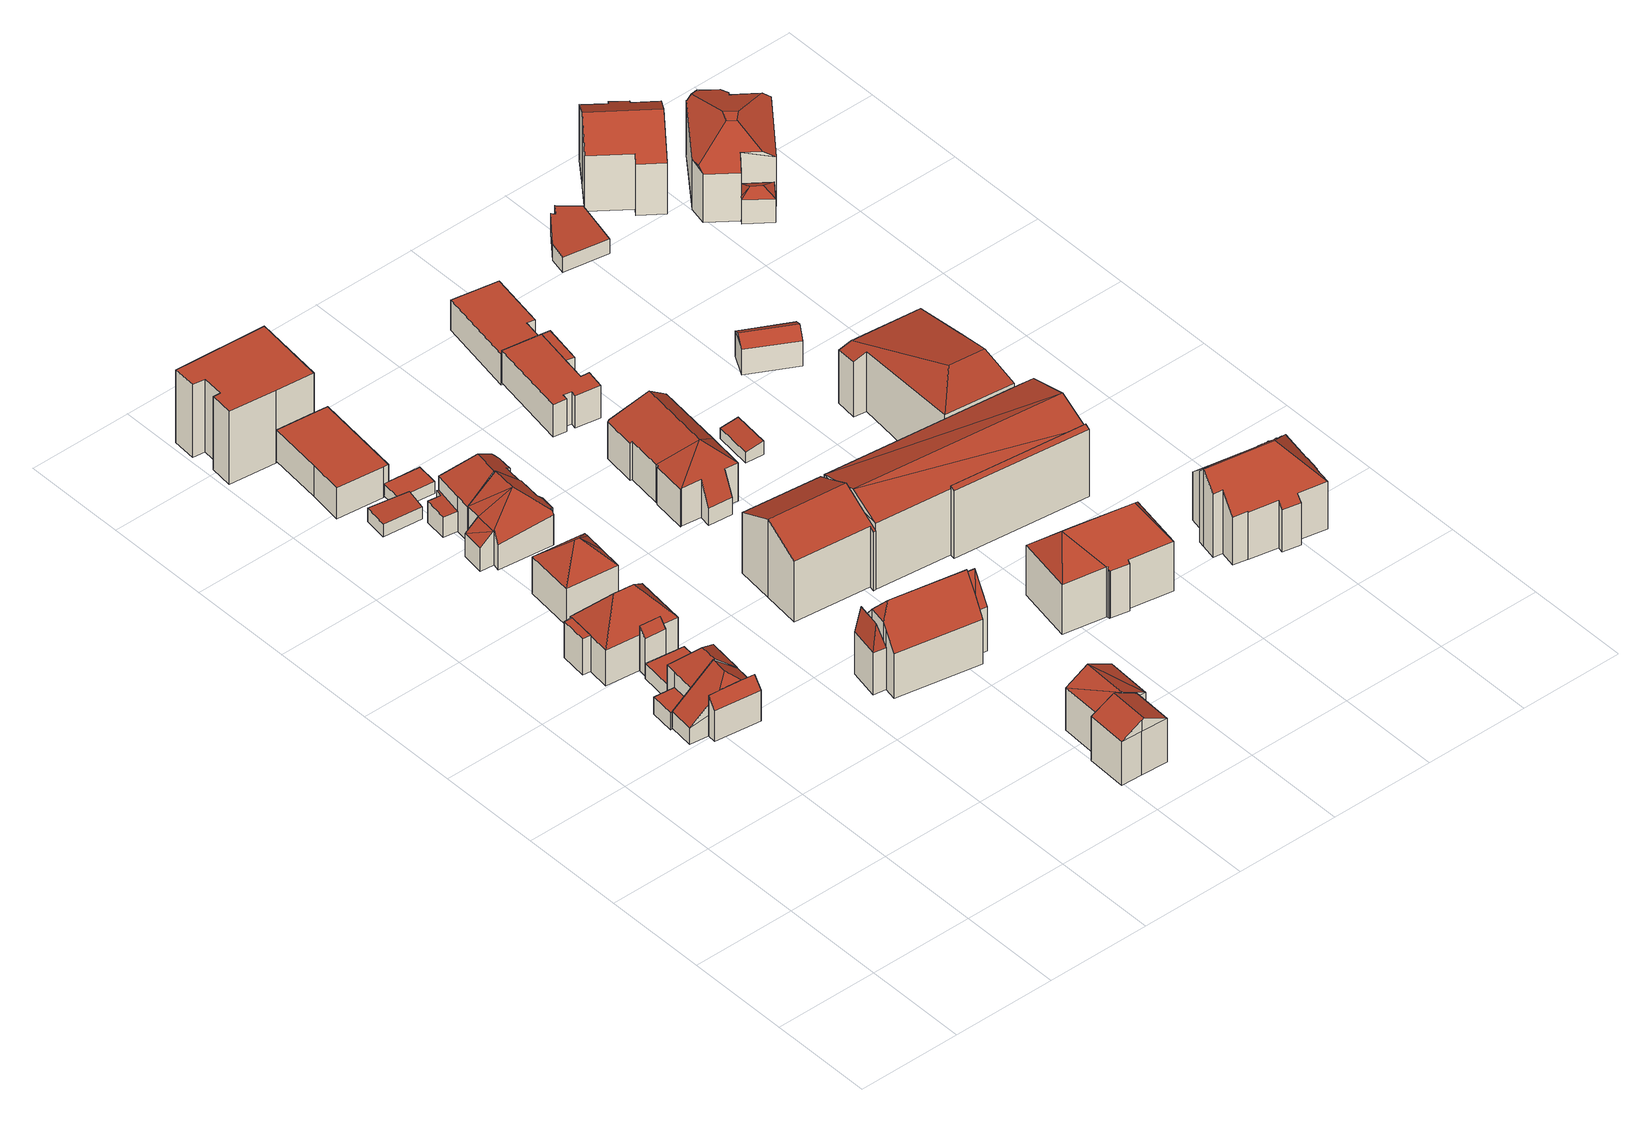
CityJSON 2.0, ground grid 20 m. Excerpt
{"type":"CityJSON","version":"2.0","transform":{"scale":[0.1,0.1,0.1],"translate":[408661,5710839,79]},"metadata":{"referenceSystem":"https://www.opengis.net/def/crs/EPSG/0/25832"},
"CityObjects":{
"building1":{"type":"Building","attributes":{"Gemeindeschluessel":"05978036","Geometrietyp2DReferenz":"3000","function":"31001_1000"},"children":["building1-1","building1-2"]},
"building1-1":{"type":"BuildingPart","attributes":{"roofType":"2100","measuredHeight":8.5},"parents":["building1"],"geometry":[{"type":"MultiSurface","lod":"2","boundaries":[[[0,1,2,3,4,5]],[[6,7,8,9,10]],[[7,0,5,8]],[[7,6,11,12,1,0]],[[5,4,9,8]],[[6,10,11]],[[12,2,1]],[[10,9,4,3]],[[10,3,2,12,11]]],"semantics":{"surfaces":[{"type":"WallSurface"},{"type":"RoofSurface"},{"type":"GroundSurface"},{"type":"ClosureSurface"}],"values":[0,0,0,1,2,0,0,3,3]}}]},
"building1-2":{"type":"BuildingPart","attributes":{"roofType":"9999","measuredHeight":10.38},"parents":["building1"],"geometry":[{"type":"MultiSurface","lod":"2","boundaries":[[[13,10,9,14]],[[15,16,17,18]],[[16,13,14,17]],[[13,16,19]],[[20,21,22]],[[10,13,19,22,21,11]],[[16,15,2,12,20,22,19]],[[14,9,4,18,17]],[[15,18,4,3]],[[3,4,9,10]],[[3,2,15]],[[11,21,20,12]],[[10,11,12,2,3]]],"semantics":{"surfaces":[{"type":"WallSurface"},{"type":"RoofSurface"},{"type":"GroundSurface"},{"type":"ClosureSurface"}],"values":[0,0,0,0,1,1,1,2,0,3,0,0,3]}}]},
"building2":{"type":"Building","attributes":{"Gemeindeschluessel":"05978036","Geometrietyp2DReferenz":"3000","function":"31001_1000"},"children":["building2-1","building2-2"]},
"building2-1":{"type":"BuildingPart","attributes":{"roofType":"1000","measuredHeight":3.6},"parents":["building2"],"geometry":[{"type":"MultiSurface","lod":"2","boundaries":[[[23,24,25,26]],[[24,27,28,25]],[[29,30,31,32]],[[30,33,34,31]],[[33,23,26,34]],[[33,30,29,27,24,23]],[[26,25,28,32,31,34]],[[32,28,27,29]]],"semantics":{"surfaces":[{"type":"WallSurface"},{"type":"RoofSurface"},{"type":"GroundSurface"},{"type":"ClosureSurface"}],"values":[0,0,0,0,0,1,2,3]}}]},
"building2-2":{"type":"BuildingPart","attributes":{"roofType":"5000","measuredHeight":10.78},"parents":["building2"],"geometry":[{"type":"MultiSurface","lod":"2","boundaries":[[[35,36,37,28,27]],[[36,38,39,37]],[[38,40,41,39]],[[40,42,43,41]],[[42,44,45,43]],[[44,46,47,45]],[[46,48,49,47]],[[48,50,51,49]],[[50,52,29,32,51]],[[46,44,42,40,38,36,53]],[[36,35,52,50,53]],[[50,48,46,53]],[[32,28,37,39,41,43,45,47,49,51]],[[35,27,29,52]],[[27,28,32,29]]],"semantics":{"surfaces":[{"type":"WallSurface"},{"type":"RoofSurface"},{"type":"GroundSurface"},{"type":"ClosureSurface"}],"values":[0,0,0,0,0,0,0,0,0,1,1,1,2,0,3]}}]},
"building3":{"type":"Building","attributes":{"Gemeindeschluessel":"05978036","Geometrietyp2DReferenz":"3000","function":"31001_2460","roofType":"1000","measuredHeight":3.08},"geometry":[{"type":"MultiSurface","lod":"2","boundaries":[[[54,55,56,57]],[[55,58,59,56]],[[58,60,61,59]],[[60,62,63,61]],[[62,64,65,63]],[[64,54,57,65]],[[64,62,60,58,55,54]],[[57,56,59,61,63,65]]],"semantics":{"surfaces":[{"type":"WallSurface"},{"type":"RoofSurface"},{"type":"GroundSurface"}],"values":[0,0,0,0,0,0,1,2]}}]},
"building4":{"type":"Building","attributes":{"Gemeindeschluessel":"05978036","Geometrietyp2DReferenz":"3000","function":"31001_1000"},"children":["building4-1","building4-2","building4-3"]},
"building4-1":{"type":"BuildingPart","attributes":{"roofType":"1000","measuredHeight":7.54},"parents":["building4"],"geometry":[{"type":"MultiSurface","lod":"2","boundaries":[[[66,67,68,69,70]],[[67,71,72,68]],[[71,73,74,75,72]],[[73,71,67,66]],[[69,68,72,75]],[[70,74,73,66]],[[70,69,75,74]]],"semantics":{"surfaces":[{"type":"WallSurface"},{"type":"RoofSurface"},{"type":"GroundSurface"},{"type":"ClosureSurface"}],"values":[0,0,0,1,2,0,3]}}]},
"building4-2":{"type":"BuildingPart","attributes":{"roofType":"2100","measuredHeight":9.36},"parents":["building4"],"geometry":[{"type":"MultiSurface","lod":"2","boundaries":[[[76,77,78,79]],[[77,80,81,82,78]],[[83,76,79,84,85]],[[83,80,77,76]],[[79,78,82,84]],[[85,81,80,83]],[[85,84,82,81]]],"semantics":{"surfaces":[{"type":"WallSurface"},{"type":"RoofSurface"},{"type":"GroundSurface"},{"type":"ClosureSurface"}],"values":[0,0,0,1,2,0,3]}}]},
"building4-3":{"type":"BuildingPart","attributes":{"roofType":"3200","measuredHeight":13.47},"parents":["building4"],"geometry":[{"type":"MultiSurface","lod":"2","boundaries":[[[81,86,87,82]],[[86,70,69,87]],[[74,88,89,75]],[[88,90,91,89]],[[90,92,93,91]],[[92,94,95,93]],[[94,85,84,95]],[[88,74,70,86,96]],[[94,92,97]],[[86,81,85,94,97,96]],[[92,90,88,96,97]],[[84,82,87,69,75,89,91,93,95]],[[82,84,85,81]],[[75,69,70,74]]],"semantics":{"surfaces":[{"type":"WallSurface"},{"type":"RoofSurface"},{"type":"GroundSurface"},{"type":"ClosureSurface"}],"values":[0,0,0,0,0,0,0,1,1,1,1,2,3,3]}}]},
"building5":{"type":"Building","attributes":{"Gemeindeschluessel":"05978036","Geometrietyp2DReferenz":"3000","function":"31001_2460","roofType":"5000","measuredHeight":3.4},"geometry":[{"type":"MultiSurface","lod":"2","boundaries":[[[98,99,100,91]],[[99,101,102,100]],[[101,103,93,102]],[[103,98,91,93]],[[104,103,101]],[[105,104,101,99]],[[105,99,98]],[[104,105,98,103]],[[91,100,102,93]]],"semantics":{"surfaces":[{"type":"WallSurface"},{"type":"RoofSurface"},{"type":"GroundSurface"}],"values":[0,0,0,0,0,1,0,1,2]}}]},
"building6":{"type":"Building","attributes":{"Gemeindeschluessel":"05978036","Geometrietyp2DReferenz":"3000","function":"31001_1000"},"children":["building6-1","building6-2"]},
"building6-1":{"type":"BuildingPart","attributes":{"roofType":"1000","measuredHeight":4.04},"parents":["building6"],"geometry":[{"type":"MultiSurface","lod":"2","boundaries":[[[106,107,108,109]],[[110,111,112,113]],[[111,106,109,112]],[[111,110,107,106]],[[109,108,113,112]],[[113,108,107,110]]],"semantics":{"surfaces":[{"type":"WallSurface"},{"type":"RoofSurface"},{"type":"GroundSurface"},{"type":"ClosureSurface"}],"values":[0,0,0,1,2,3]}}]},
"building6-2":{"type":"BuildingPart","attributes":{"roofType":"5000","measuredHeight":12.16},"parents":["building6"],"geometry":[{"type":"MultiSurface","lod":"2","boundaries":[[[114,115,116,117]],[[115,118,119,116]],[[118,120,110,113,119]],[[121,122,123,108,107]],[[122,114,117,123]],[[124,120,118]],[[124,121,120]],[[121,124,122]],[[125,124,118,115]],[[125,115,114]],[[124,125,114,122]],[[117,116,119,113,108,123]],[[107,110,120,121]],[[107,108,113,110]]],"semantics":{"surfaces":[{"type":"WallSurface"},{"type":"RoofSurface"},{"type":"GroundSurface"},{"type":"ClosureSurface"}],"values":[0,0,0,0,0,1,1,1,1,1,1,2,0,3]}}]},
"building7":{"type":"Building","attributes":{"Gemeindeschluessel":"05978036","Geometrietyp2DReferenz":"3000","function":"31001_2460","roofType":"2100","measuredHeight":2.89},"geometry":[{"type":"MultiSurface","lod":"2","boundaries":[[[126,127,128,129]],[[127,130,131,128]],[[130,132,133,131]],[[132,126,129,133]],[[132,130,127,126]],[[129,128,131,133]]],"semantics":{"surfaces":[{"type":"WallSurface"},{"type":"RoofSurface"},{"type":"GroundSurface"}],"values":[0,0,0,0,1,2]}}]},
"building8":{"type":"Building","attributes":{"Gemeindeschluessel":"05978036","Geometrietyp2DReferenz":"3000","function":"31001_1000","roofType":"5000","measuredHeight":11.99},"geometry":[{"type":"MultiSurface","lod":"2","boundaries":[[[134,135,136,137]],[[135,138,139,136]],[[138,140,141,139]],[[140,142,143,141]],[[142,144,145,143]],[[144,146,147,145]],[[146,148,149,147]],[[148,150,151,149]],[[150,152,153,151]],[[152,154,155,153]],[[154,156,157,155]],[[156,134,137,157]],[[158,159,150,148,146,160]],[[138,135,161,158,160,144,142,140]],[[134,158,161]],[[156,158,134]],[[156,159,158]],[[154,159,156]],[[159,154,152]],[[135,134,161]],[[146,144,160]],[[152,150,159]],[[137,136,139,141,143,145,147,149,151,153,155,157]]],"semantics":{"surfaces":[{"type":"WallSurface"},{"type":"RoofSurface"},{"type":"GroundSurface"}],"values":[0,0,0,0,0,0,0,0,0,0,0,0,1,1,1,1,1,1,1,0,0,0,2]}}]},
"building9":{"type":"Building","attributes":{"Gemeindeschluessel":"05978036","Geometrietyp2DReferenz":"3000","function":"31001_1000","roofType":"1000","measuredHeight":6.45},"geometry":[{"type":"MultiSurface","lod":"2","boundaries":[[[162,163,164,165]],[[163,166,167,164]],[[166,168,169,167]],[[168,170,171,169]],[[170,172,173,171]],[[172,174,175,173]],[[174,162,165,175]],[[174,172,170,168,166,163,162]],[[165,164,167,169,171,173,175]]],"semantics":{"surfaces":[{"type":"WallSurface"},{"type":"RoofSurface"},{"type":"GroundSurface"}],"values":[0,0,0,0,0,0,0,1,2]}}]},
"building10":{"type":"Building","attributes":{"Gemeindeschluessel":"05978036","Geometrietyp2DReferenz":"3000","function":"31001_1000","roofType":"1000","measuredHeight":15.21},"geometry":[{"type":"MultiSurface","lod":"2","boundaries":[[[176,177,178,179]],[[177,180,181,178]],[[180,182,183,181]],[[182,184,185,183]],[[184,186,187,185]],[[186,188,189,187]],[[188,190,191,189]],[[190,192,193,191]],[[192,176,179,193]],[[192,190,188,186,184,182,180,177,176]],[[179,178,181,183,185,187,189,191,193]]],"semantics":{"surfaces":[{"type":"WallSurface"},{"type":"RoofSurface"},{"type":"GroundSurface"}],"values":[0,0,0,0,0,0,0,0,0,1,2]}}]},
"building11":{"type":"Building","attributes":{"Gemeindeschluessel":"05978036","Geometrietyp2DReferenz":"3000","function":"31001_1000","roofType":"3100","measuredHeight":11.81},"geometry":[{"type":"MultiSurface","lod":"2","boundaries":[[[194,195,196,197]],[[195,198,199,196]],[[198,200,201,199]],[[200,202,203,201]],[[202,204,205,203]],[[204,194,197,205]],[[204,206,207,194]],[[198,208,207,206,209,200]],[[202,209,206,204]],[[200,209,202]],[[195,208,198]],[[194,207,208,195]],[[197,196,199,201,203,205]]],"semantics":{"surfaces":[{"type":"WallSurface"},{"type":"RoofSurface"},{"type":"GroundSurface"}],"values":[0,0,0,0,0,0,1,1,0,0,0,0,2]}}]},
"building12":{"type":"Building","attributes":{"Gemeindeschluessel":"05978036","Geometrietyp2DReferenz":"3000","function":"31001_1000"},"children":["building12-1","building12-2"]},
"building12-1":{"type":"BuildingPart","attributes":{"roofType":"5000","measuredHeight":12.29},"parents":["building12"],"geometry":[{"type":"MultiSurface","lod":"2","boundaries":[[[210,211,212,213]],[[211,214,215,212]],[[214,216,217,215]],[[216,218,219,217]],[[218,220,221,222,219]],[[223,224,225,226,227]],[[224,228,229,225]],[[228,230,231,229]],[[230,210,213,231]],[[224,223,232]],[[223,220,218,216,232]],[[216,214,211,210,230,228,224,232]],[[213,212,215,217,219,222,226,225,229,231]],[[227,221,220,223]],[[227,226,222,221]]],"semantics":{"surfaces":[{"type":"WallSurface"},{"type":"RoofSurface"},{"type":"GroundSurface"},{"type":"ClosureSurface"}],"values":[0,0,0,0,0,0,0,0,0,1,1,1,2,0,3]}}]},
"building12-2":{"type":"BuildingPart","attributes":{"roofType":"2100","measuredHeight":4.64},"parents":["building12"],"geometry":[{"type":"MultiSurface","lod":"2","boundaries":[[[221,233,234,222]],[[233,235,236,234]],[[235,237,238,236]],[[237,239,240,238]],[[239,227,226,240]],[[239,237,235,233,221,227]],[[226,222,234,236,238,240]],[[221,222,226,227]]],"semantics":{"surfaces":[{"type":"WallSurface"},{"type":"RoofSurface"},{"type":"GroundSurface"},{"type":"ClosureSurface"}],"values":[0,0,0,0,0,1,2,3]}}]},
"building13":{"type":"Building","attributes":{"Gemeindeschluessel":"05978036","Geometrietyp2DReferenz":"3000","function":"31001_2460","roofType":"1000","measuredHeight":2.5},"geometry":[{"type":"MultiSurface","lod":"2","boundaries":[[[241,242,243,244]],[[242,245,246,243]],[[245,247,248,246]],[[247,249,250,248]],[[249,241,244,250]],[[249,247,245,242,241]],[[244,243,246,248,250]]],"semantics":{"surfaces":[{"type":"WallSurface"},{"type":"RoofSurface"},{"type":"GroundSurface"}],"values":[0,0,0,0,0,1,2]}}]},
"building14":{"type":"Building","attributes":{"Gemeindeschluessel":"05978036","Geometrietyp2DReferenz":"3000","function":"31001_1000"},"children":["building14-1","building14-2","building14-3"]},
"building14-1":{"type":"BuildingPart","attributes":{"roofType":"5000","measuredHeight":13.6},"parents":["building14"],"geometry":[{"type":"MultiSurface","lod":"2","boundaries":[[[251,252,253,254]],[[252,255,256,253]],[[257,251,254,258]],[[259,252,251,260]],[[260,251,257]],[[257,261,262,255,259,260]],[[252,259,255]],[[254,253,256,263,264,258]],[[258,264,261,257]],[[264,263,262,261]],[[263,256,255,262]]],"semantics":{"surfaces":[{"type":"WallSurface"},{"type":"RoofSurface"},{"type":"GroundSurface"},{"type":"ClosureSurface"}],"values":[0,0,0,1,1,1,0,2,3,3,3]}}]},
"building14-2":{"type":"BuildingPart","attributes":{"roofType":"3100","measuredHeight":14.5},"parents":["building14"],"geometry":[{"type":"MultiSurface","lod":"2","boundaries":[[[265,266,267,268]],[[266,269,270,267]],[[269,271,272,270]],[[269,266,273]],[[266,274,273]],[[274,266,265]],[[271,273,274,275]],[[273,271,269]],[[268,267,270,272,276]],[[268,276,277,265]],[[276,272,271,277]],[[265,277,275,274]],[[271,275,277]]],"semantics":{"surfaces":[{"type":"WallSurface"},{"type":"RoofSurface"},{"type":"GroundSurface"},{"type":"ClosureSurface"}],"values":[0,0,0,0,1,1,1,1,2,3,3,3,3]}}]},
"building14-3":{"type":"BuildingPart","attributes":{"roofType":"9999","measuredHeight":16.1},"parents":["building14"],"geometry":[{"type":"MultiSurface","lod":"2","boundaries":[[[278,279,265,268,280]],[[281,282,283,272,271]],[[282,284,285,283]],[[284,286,258,285]],[[286,257,258]],[[287,256,255]],[[287,278,280,256]],[[288,289,290]],[[289,286,284,282,281,291,290]],[[291,279,278,287,288,290]],[[280,268,276,272,283,285,258,264,263,256]],[[275,274,265,279,291]],[[276,268,265,277]],[[277,265,274,275]],[[281,271,275,291]],[[276,277,271,272]],[[271,277,275]],[[261,257,286,289]],[[264,258,257,261]],[[288,262,261,289]],[[262,263,264,261]],[[287,255,262,288]],[[263,262,255,256]]],"semantics":{"surfaces":[{"type":"WallSurface"},{"type":"RoofSurface"},{"type":"GroundSurface"},{"type":"ClosureSurface"}],"values":[0,0,0,0,0,0,0,1,1,1,2,0,3,3,0,3,3,0,3,0,3,0,3]}}]},
"building15":{"type":"Building","attributes":{"Gemeindeschluessel":"05978036","Geometrietyp2DReferenz":"3000","function":"31001_1000","roofType":"5000","measuredHeight":11.56},"geometry":[{"type":"MultiSurface","lod":"2","boundaries":[[[292,293,294,295]],[[293,296,297,294]],[[296,298,299,297]],[[298,292,295,299]],[[300,298,296]],[[298,300,301]],[[293,301,300]],[[301,293,292]],[[296,293,300]],[[292,298,301]],[[295,294,297,299]]],"semantics":{"surfaces":[{"type":"WallSurface"},{"type":"RoofSurface"},{"type":"GroundSurface"}],"values":[0,0,0,0,1,1,1,1,0,0,2]}}]},
"building16":{"type":"Building","attributes":{"Gemeindeschluessel":"05978036","Geometrietyp2DReferenz":"3000","function":"31001_1000","roofType":"3200","measuredHeight":13.67},"geometry":[{"type":"MultiSurface","lod":"2","boundaries":[[[302,303,304,305]],[[303,306,307,304]],[[306,308,309,307]],[[308,310,311,309]],[[310,312,313,311]],[[312,314,315,313]],[[314,316,317,315]],[[316,318,319,317]],[[318,320,321,319]],[[320,322,323,321]],[[322,324,325,323]],[[324,326,327,325]],[[326,328,329,327]],[[328,330,331,329]],[[330,332,333,331]],[[332,334,335,333]],[[334,336,337,335]],[[336,338,339,337]],[[338,340,341,339]],[[340,302,305,341]],[[336,334,332,330,328,326,342]],[[322,320,318,316,314,312,343]],[[324,322,343,342]],[[326,324,342]],[[312,310,308,306,303,342,343]],[[303,302,340,338,336,342]],[[305,304,307,309,311,313,315,317,319,321,323,325,327,329,331,333,335,337,339,341]]],"semantics":{"surfaces":[{"type":"WallSurface"},{"type":"RoofSurface"},{"type":"GroundSurface"}],"values":[0,0,0,0,0,0,0,0,0,0,0,0,0,0,0,0,0,0,0,0,1,1,1,1,1,1,2]}}]},
"building17":{"type":"Building","attributes":{"Gemeindeschluessel":"05978036","Geometrietyp2DReferenz":"3000","function":"31001_1000"},"children":["building17-1","building17-2"]},
"building17-1":{"type":"BuildingPart","attributes":{"roofType":"1000","measuredHeight":6.85},"parents":["building17"],"geometry":[{"type":"MultiSurface","lod":"2","boundaries":[[[344,345,346,347]],[[345,348,349,346]],[[348,350,351,349]],[[350,352,353,351]],[[352,354,355,353]],[[354,356,357,355]],[[356,358,359,357]],[[358,360,361,359]],[[360,362,363,361]],[[362,364,365,363]],[[364,362,360,358,356,354,352,350,348,345,344]],[[347,346,349,351,353,355,357,359,361,363,365]],[[347,365,364,344]]],"semantics":{"surfaces":[{"type":"WallSurface"},{"type":"RoofSurface"},{"type":"GroundSurface"},{"type":"ClosureSurface"}],"values":[0,0,0,0,0,0,0,0,0,0,1,2,3]}}]},
"building17-2":{"type":"BuildingPart","attributes":{"roofType":"1000","measuredHeight":6.86},"parents":["building17"],"geometry":[{"type":"MultiSurface","lod":"2","boundaries":[[[366,367,365,364]],[[366,368,369,367]],[[368,344,347,369]],[[344,368,366,364]],[[365,367,369,347]],[[364,365,347,344]]],"semantics":{"surfaces":[{"type":"WallSurface"},{"type":"RoofSurface"},{"type":"GroundSurface"},{"type":"ClosureSurface"}],"values":[0,0,0,1,2,3]}}]},
"building18":{"type":"Building","attributes":{"Gemeindeschluessel":"05978036","Geometrietyp2DReferenz":"3000","function":"31001_1000","roofType":"3200","measuredHeight":16},"geometry":[{"type":"MultiSurface","lod":"2","boundaries":[[[370,371,372,373]],[[371,374,375,372]],[[374,376,377,375]],[[376,378,379,377]],[[378,380,381,379]],[[380,382,383,381]],[[382,384,385,383]],[[384,386,387,385]],[[386,388,389,387]],[[388,390,391,389]],[[390,392,393,391]],[[392,370,373,393]],[[382,380,394]],[[376,374,395]],[[380,378,395,394]],[[378,376,395]],[[371,370,392,388,386,384,382,394,395]],[[392,390,388]],[[374,371,395]],[[373,372,375,377,379,381,383,385,387,389,391,393]]],"semantics":{"surfaces":[{"type":"WallSurface"},{"type":"RoofSurface"},{"type":"GroundSurface"}],"values":[0,0,0,0,0,0,0,0,0,0,0,0,1,1,1,1,1,1,1,2]}}]},
"building19":{"type":"Building","attributes":{"Gemeindeschluessel":"05978036","Geometrietyp2DReferenz":"3000","function":"31001_2460","roofType":"2100","measuredHeight":2.74},"geometry":[{"type":"MultiSurface","lod":"2","boundaries":[[[396,397,398,399]],[[397,400,401,398]],[[400,402,403,401]],[[402,396,399,403]],[[402,400,397,396]],[[399,398,401,403]]],"semantics":{"surfaces":[{"type":"WallSurface"},{"type":"RoofSurface"},{"type":"GroundSurface"}],"values":[0,0,0,0,1,2]}}]},
"building20":{"type":"Building","attributes":{"Gemeindeschluessel":"05978036","Geometrietyp2DReferenz":"3000","function":"31001_1000"},"children":["building20-1","building20-2","building20-3","building20-4","building20-5"]},
"building20-1":{"type":"BuildingPart","attributes":{"roofType":"3100","measuredHeight":16.5},"parents":["building20"],"geometry":[{"type":"MultiSurface","lod":"2","boundaries":[[[404,405,406,407]],[[405,408,409,406]],[[408,410,411,409]],[[410,412,413,411]],[[412,414,415,413]],[[416,417,418,419]],[[417,404,407,418]],[[420,421,422,414,412,410,408]],[[408,405,404,417,416,423,424,420]],[[407,406,409,411,413,415,425,419,418]],[[426,421,420]],[[425,415,414,422,427]],[[427,422,421,426]],[[424,426,420]],[[425,427,423,416,419]],[[423,427,426,424]]],"semantics":{"surfaces":[{"type":"WallSurface"},{"type":"RoofSurface"},{"type":"GroundSurface"},{"type":"ClosureSurface"}],"values":[0,0,0,0,0,0,0,1,1,2,0,3,3,0,3,3]}}]},
"building20-2":{"type":"BuildingPart","attributes":{"roofType":"3100","measuredHeight":16.55},"parents":["building20"],"geometry":[{"type":"MultiSurface","lod":"2","boundaries":[[[428,429,430,431]],[[429,428,432]],[[433,432,428,434,435]],[[432,433,421,426,424,436]],[[436,429,432]],[[429,436,437,438]],[[415,439,440,441,431,430,442,419,425]],[[431,441,443,444,434,428]],[[439,415,414,433,435]],[[441,440,444,443]],[[440,439,435,434,444]],[[419,442,438,437,416]],[[442,430,429,438]],[[423,416,437]],[[414,422,433]],[[415,425,427,422,414]],[[425,419,416,423,427]],[[437,436,424,423]],[[422,421,433]],[[427,426,421,422]],[[423,424,426,427]]],"semantics":{"surfaces":[{"type":"WallSurface"},{"type":"RoofSurface"},{"type":"GroundSurface"},{"type":"ClosureSurface"}],"values":[0,0,1,1,1,1,2,0,0,3,3,0,3,0,0,3,3,0,0,3,3]}}]},
"building20-3":{"type":"BuildingPart","attributes":{"roofType":"2100","measuredHeight":12.9},"parents":["building20"],"geometry":[{"type":"MultiSurface","lod":"2","boundaries":[[[445,443,441,446]],[[443,444,440,441]],[[447,445,446,448]],[[447,449,444,443,445]],[[446,441,440,450,448]],[[450,440,444,449]],[[448,450,449,447]]],"semantics":{"surfaces":[{"type":"WallSurface"},{"type":"RoofSurface"},{"type":"GroundSurface"},{"type":"ClosureSurface"}],"values":[0,0,0,1,2,3,3]}}]},
"building20-4":{"type":"BuildingPart","attributes":{"roofType":"2100","measuredHeight":14.59},"parents":["building20"],"geometry":[{"type":"MultiSurface","lod":"2","boundaries":[[[451,452,453,430,429]],[[452,454,455,453]],[[454,456,438,442,455]],[[456,454,452,451]],[[430,453,455,442]],[[429,438,456,451]],[[430,442,438,429]]],"semantics":{"surfaces":[{"type":"WallSurface"},{"type":"RoofSurface"},{"type":"GroundSurface"},{"type":"ClosureSurface"}],"values":[0,0,0,1,2,0,3]}}]},
"building20-5":{"type":"BuildingPart","attributes":{"roofType":"5000","measuredHeight":16.11},"parents":["building20"],"geometry":[{"type":"MultiSurface","lod":"2","boundaries":[[[457,458,459,439,435]],[[458,460,461,459]],[[460,462,463,461]],[[462,464,465,463]],[[464,466,467,465]],[[466,468,447,448,467]],[[464,462,460,458,457,469]],[[457,470,471,469]],[[471,468,466,464,469]],[[450,440,439,459,461,463,465,467,448]],[[470,434,444,449,471]],[[444,440,450,449]],[[435,434,470,457]],[[439,440,444,434,435]],[[449,447,468,471]],[[448,447,449,450]]],"semantics":{"surfaces":[{"type":"WallSurface"},{"type":"RoofSurface"},{"type":"GroundSurface"},{"type":"ClosureSurface"}],"values":[0,0,0,0,0,0,1,1,1,2,0,3,0,3,0,3]}}]},
"building21":{"type":"Building","attributes":{"Gemeindeschluessel":"05978036","Geometrietyp2DReferenz":"3000","function":"31001_1000","roofType":"1000","measuredHeight":6.41},"geometry":[{"type":"MultiSurface","lod":"2","boundaries":[[[472,473,474,475]],[[473,476,477,474]],[[476,478,479,477]],[[478,480,481,479]],[[480,482,483,481]],[[482,472,475,483]],[[482,480,478,476,473,472]],[[475,474,477,479,481,483]]],"semantics":{"surfaces":[{"type":"WallSurface"},{"type":"RoofSurface"},{"type":"GroundSurface"}],"values":[0,0,0,0,0,0,1,2]}}]},
"building22":{"type":"Building","attributes":{"Gemeindeschluessel":"05978036","Geometrietyp2DReferenz":"3000","function":"31001_2460","roofType":"3100","measuredHeight":6.78},"geometry":[{"type":"MultiSurface","lod":"2","boundaries":[[[484,485,486,487]],[[485,488,489,486]],[[488,490,491,489]],[[490,484,487,491]],[[488,485,492]],[[484,490,493]],[[485,484,493,492]],[[490,488,492,493]],[[487,486,489,491]]],"semantics":{"surfaces":[{"type":"WallSurface"},{"type":"RoofSurface"},{"type":"GroundSurface"}],"values":[0,0,0,0,0,0,1,1,2]}}]},
"building23":{"type":"Building","attributes":{"Gemeindeschluessel":"05978036","Geometrietyp2DReferenz":"3000","function":"31001_1000","roofType":"5000","measuredHeight":16.44},"geometry":[{"type":"MultiSurface","lod":"2","boundaries":[[[494,495,496,497]],[[495,498,499,496]],[[498,500,501,499]],[[500,502,503,501]],[[502,504,505,503]],[[504,506,507,505]],[[506,508,509,507]],[[508,510,511,509]],[[510,512,513,511]],[[512,514,515,513]],[[514,516,517,515]],[[516,518,519,517]],[[518,520,521,519]],[[520,522,523,521]],[[522,524,525,523]],[[524,526,527,525]],[[526,528,529,527]],[[528,530,531,529]],[[530,532,533,531]],[[532,534,535,533]],[[534,536,537,535]],[[536,538,539,537]],[[538,540,541,539]],[[540,542,543,541]],[[542,544,545,543]],[[544,546,547,545]],[[546,548,549,547]],[[548,550,551,549]],[[550,552,553,551]],[[552,554,555,553]],[[554,556,557,555]],[[556,558,559,557]],[[558,560,561,559]],[[560,562,563,561]],[[562,564,565,563]],[[564,566,567,565]],[[566,568,569,567]],[[568,570,571,569]],[[570,572,573,571]],[[572,574,575,573]],[[574,494,497,575]],[[570,568,566,564,562,560,576]],[[560,558,556,554,552,550,548,546,544,542,540,538,536,534,532,530,528,526,524,522,520,518,516,514,512,510,508,576]],[[508,506,504,502,500,498,495,494,574,572,570,576]],[[497,496,499,501,503,505,507,509,511,513,515,517,519,521,523,525,527,529,531,533,535,537,539,541,543,545,547,549,551,553,555,557,559,561,563,565,567,569,571,573,575]]],"semantics":{"surfaces":[{"type":"WallSurface"},{"type":"RoofSurface"},{"type":"GroundSurface"}],"values":[0,0,0,0,0,0,0,0,0,0,0,0,0,0,0,0,0,0,0,0,0,0,0,0,0,0,0,0,0,0,0,0,0,0,0,0,0,0,0,0,0,1,1,1,2]}}]},
"building24":{"type":"Building","attributes":{"Gemeindeschluessel":"05978036","Geometrietyp2DReferenz":"3000","function":"31001_2460","roofType":"2100","measuredHeight":4.26},"geometry":[{"type":"MultiSurface","lod":"2","boundaries":[[[577,578,579,580]],[[578,581,582,579]],[[581,583,584,582]],[[583,585,586,584]],[[585,587,588,586]],[[587,589,590,588]],[[589,577,580,590]],[[589,587,585,583,581,578,577]],[[580,579,582,584,586,588,590]]],"semantics":{"surfaces":[{"type":"WallSurface"},{"type":"RoofSurface"},{"type":"GroundSurface"}],"values":[0,0,0,0,0,0,0,1,2]}}]},
"building25":{"type":"Building","attributes":{"Gemeindeschluessel":"05978036","Geometrietyp2DReferenz":"3000","function":"31001_1000","roofType":"3100","measuredHeight":15.52},"geometry":[{"type":"MultiSurface","lod":"2","boundaries":[[[591,592,593,594]],[[592,595,596,593]],[[595,597,598,596]],[[597,599,600,598]],[[599,601,602,600]],[[601,603,604,602]],[[603,605,606,604]],[[605,607,608,606]],[[607,609,610,608]],[[609,611,612,610]],[[611,613,614,612]],[[613,591,594,614]],[[609,607,605,603,601,599]],[[599,597,595,592,591,613,611,609]],[[594,593,596,598,600,602,604,606,608,610,612,614]]],"semantics":{"surfaces":[{"type":"WallSurface"},{"type":"RoofSurface"},{"type":"GroundSurface"}],"values":[0,0,0,0,0,0,0,0,0,0,0,0,1,1,2]}}]},
"building26":{"type":"Building","attributes":{"Gemeindeschluessel":"05978036","Geometrietyp2DReferenz":"3000","function":"31001_1000","roofType":"5000","measuredHeight":6.04},"geometry":[{"type":"MultiSurface","lod":"2","boundaries":[[[615,616,617,618]],[[616,619,620,617]],[[619,621,622,620]],[[621,623,624,622]],[[623,615,618,624]],[[625,626,621,619]],[[625,619,616]],[[626,625,616,615]],[[623,626,615]],[[626,623,621]],[[618,617,620,622,624]]],"semantics":{"surfaces":[{"type":"WallSurface"},{"type":"RoofSurface"},{"type":"GroundSurface"}],"values":[0,0,0,0,0,1,1,1,1,1,2]}}]},
"building27":{"type":"Building","attributes":{"Gemeindeschluessel":"05978036","Geometrietyp2DReferenz":"3000","function":"31001_1000","roofType":"5000","measuredHeight":14.18},"geometry":[{"type":"MultiSurface","lod":"2","boundaries":[[[627,628,629,630]],[[628,631,632,629]],[[631,633,634,632]],[[633,635,636,634]],[[635,637,638,636]],[[637,639,640,638]],[[639,641,642,640]],[[641,643,644,642]],[[643,645,646,644]],[[645,647,648,646]],[[647,649,650,648]],[[649,627,630,650]],[[651,652,653,654,628,627,649]],[[655,656,635,633,631,654,653]],[[657,658,643,641,639,637,656,655]],[[647,645,658,657,652,651]],[[652,657,655,653]],[[631,628,654]],[[637,635,656]],[[649,647,651]],[[645,643,658]],[[630,629,632,634,636,638,640,642,644,646,648,650]]],"semantics":{"surfaces":[{"type":"WallSurface"},{"type":"RoofSurface"},{"type":"GroundSurface"}],"values":[0,0,0,0,0,0,0,0,0,0,0,0,1,1,1,1,1,0,0,0,0,2]}}]}
},
"vertices":[
[139,541,126],[141,558,146],[141,558,127],[141,558,104],[141,558,61],[139,541,61],[229,548,146],[227,530,126],[227,530,61],[229,548,61],[229,548,125],[205,551,146],[162,556,146],
[235,596,125],[235,596,61],[104,562,95],[110,611,95],[110,611,61],[104,562,61],[189,602,165],[162,556,147],[204,551,147],[185,570,165],
[107,611,94],[112,658,94],[112,658,58],[107,611,58],[152,654,94],[152,654,58],[147,607,94],[146,607,94],[146,607,58],[147,607,58],[110,611,94],[110,611,58],
[152,654,126],[155,674,126],[155,674,58],[181,671,126],[181,671,58],[182,685,110],[182,685,58],[231,679,110],[231,679,58],[229,665,126],[229,665,58],[243,664,126],[243,664,58],[235,596,126],[235,596,58],[191,601,166],[191,601,58],[147,607,126],[195,635,166],
[155,674,85],[162,735,85],[162,735,54],[155,674,54],[236,726,85],[236,726,54],[231,679,85],[231,679,54],[182,685,85],[182,685,54],[181,671,85],[181,671,54],
[113,811,123],[98,813,123],[98,813,47],[113,811,47],[113,811,122],[104,864,123],[104,864,47],[119,863,123],[119,863,122],[119,863,47],
[211,742,125],[171,746,125],[171,746,47],[211,742,47],[173,761,141],[173,761,122],[173,761,47],[213,757,141],[213,757,47],[213,757,122],
[108,769,122],[108,769,47],[120,868,122],[120,868,47],[203,858,122],[203,858,47],[258,852,122],[258,852,47],[247,753,122],[247,753,47],[163,812,182],[201,808,182],
[203,858,60],[206,889,60],[206,889,47],[262,882,60],[262,882,47],[258,852,60],[260,867,81],[205,873,81],
[279,959,84],[266,960,84],[266,960,43],[279,959,43],[271,998,84],[283,996,84],[283,996,43],[271,998,43],
[160,924,120],[171,1018,120],[171,1018,43],[160,924,43],[271,1006,120],[271,1006,43],[271,998,120],[266,960,120],[260,912,120],[260,912,43],[224,964,165],[213,965,165],
[95,1291,53],[101,1335,56],[101,1335,27],[95,1291,27],[178,1322,55],[178,1322,27],[170,1282,53],[170,1282,27],
[185,1189,106],[288,1178,108],[288,1178,34],[185,1189,34],[284,1136,107],[284,1136,34],[292,1131,100],[292,1131,34],[289,1103,99],[289,1103,34],[281,1099,106],[281,1099,34],[280,1091,98],[280,1091,34],[175,1104,86],[175,1104,34],[177,1117,107],[177,1117,34],[150,1120,83],[150,1120,34],[156,1163,83],[156,1163,34],[181,1160,106],[181,1160,34],[233,1136,154],[176,1117,106],[280,1095,106],[239,1183,154],
[76,1381,82],[84,1445,82],[84,1445,17],[76,1381,17],[96,1550,82],[96,1550,17],[169,1542,82],[169,1542,17],[195,1539,82],[195,1539,17],[175,1369,82],[175,1369,17],[166,1370,82],[166,1370,17],
[6,1648,165],[9,1693,165],[9,1693,12],[6,1648,12],[185,1680,165],[185,1680,12],[169,1542,165],[169,1542,12],[96,1550,165],[96,1550,12],[6,1561,165],[6,1561,12],[11,1605,165],[11,1605,12],[25,1604,165],[25,1604,12],[29,1645,165],[29,1645,12],
[628,8,178],[577,11,178],[577,11,86],[628,8,86],[536,13,178],[536,13,86],[540,91,178],[540,91,86],[557,90,178],[557,90,86],[632,86,178],[632,86,86],[586,88,204],[582,11,204],[577,11,201],[557,90,187],
[303,1221,97],[292,1219,106],[292,1219,32],[303,1221,32],[288,1178,105],[288,1178,32],[236,1184,155],[236,1184,32],[185,1189,105],[185,1189,32],[189,1218,106],[189,1218,74],[189,1218,32],[198,1274,107],[297,1259,107],[297,1259,32],[198,1274,32],[198,1274,78],[298,1256,106],[298,1256,32],[306,1251,97],[306,1251,32],[243,1232,155],
[162,1222,74],[162,1222,32],[168,1266,77],[168,1266,32],[192,1263,77],[192,1263,32],[194,1275,78],[194,1275,32],
[161,1328,47],[166,1370,47],[166,1370,22],[161,1328,22],[175,1369,47],[175,1369,22],[235,1362,47],[235,1362,22],[230,1320,47],[230,1320,22],
[397,453,157],[408,511,157],[408,511,69],[397,453,69],[431,507,157],[431,507,69],[421,449,157],[421,449,69],[420,509,205],[411,462,205],[422,456,157],[429,492,157],[429,492,69],[422,456,69],
[596,493,162],[617,490,162],[617,490,69],[596,493,69],[603,413,162],[603,413,69],[582,417,162],[582,417,69],[610,451,214],[589,455,214],[587,444,198],[587,444,69],[587,444,162],
[434,524,163],[596,493,163],[434,524,69],[582,417,194],[577,394,163],[577,394,69],[416,424,163],[416,424,69],[421,449,196],[431,507,186],[429,492,206],[422,456,206],[443,471,230],[587,444,230],
[557,90,170],[562,177,170],[562,177,81],[557,90,81],[655,172,170],[655,172,81],[650,85,170],[650,85,81],[607,175,196],[602,87,196],
[473,1058,112],[473,1063,112],[473,1063,32],[473,1058,32],[481,1130,112],[481,1130,32],[477,1130,109],[477,1130,32],[485,1194,109],[485,1194,32],[488,1194,112],[488,1194,32],[522,1190,112],[522,1190,32],[525,1209,77],[525,1209,32],[572,1204,77],[572,1204,32],[570,1184,112],[570,1184,32],[597,1181,112],[597,1181,32],[582,1050,112],[582,1050,32],[573,980,112],[573,980,32],[547,983,112],[547,983,32],[544,961,68],[544,961,32],[499,966,68],[499,966,32],[502,988,113],[502,988,32],[465,993,112],[465,993,32],[463,993,110],[463,993,32],[470,1058,110],[470,1058,32],[522,1014,168],[539,1156,168],
[550,1369,86],[543,1325,86],[543,1325,18],[550,1369,18],[559,1323,86],[559,1323,18],[552,1287,86],[552,1287,18],[505,1295,86],[505,1295,18],[507,1306,86],[507,1306,18],[492,1309,86],[492,1309,18],[490,1298,86],[490,1298,18],[464,1302,86],[464,1302,18],[490,1455,86],[490,1455,18],[563,1443,86],[563,1443,18],
[579,1440,86],[579,1440,18],[566,1366,86],[566,1366,18],
[803,350,173],[801,351,173],[801,351,68],[803,350,68],[720,366,172],[720,366,68],[740,476,172],[740,476,68],[821,461,173],[821,461,68],[943,438,172],[943,438,68],[923,328,172],[923,328,68],[839,343,172],[839,343,68],[838,338,167],[838,338,68],[804,345,167],[804,345,68],[802,345,167],[802,345,68],[802,348,170],[802,348,68],[896,390,228],[763,415,228],
[674,1033,65],[639,1037,59],[639,1037,37],[674,1033,37],[648,1108,59],[648,1108,37],[682,1104,65],[682,1104,37],
[595,686,158],[448,702,158],[448,702,30],[595,686,30],[456,774,195],[456,774,30],[464,846,158],[464,846,30],[615,829,158],[615,829,30],[614,819,163],[614,819,30],[598,676,153],[593,676,153],[593,676,30],[598,676,30],[607,758,195],[610,787,180],[612,807,169],[601,708,169],[606,751,192],[607,758,30],[607,758,190],[607,758,169],
[1018,775,169],[1002,631,169],[1002,631,30],[1018,775,30],[1009,694,196],[614,819,169],[981,779,169],[847,794,169],[605,739,196],[598,676,169],[742,660,169],[847,794,30],[981,779,30],[991,778,30],[742,660,30],[991,778,153],[981,779,159],
[1007,926,153],[1007,926,30],[997,927,159],[997,927,30],[990,861,159],[990,861,30],
[1002,631,176],[1001,621,172],[1001,621,30],[741,650,172],[741,650,30],[742,660,176],
[847,794,177],[871,1010,155],[871,1010,30],[847,1013,146],[847,1013,30],[851,1054,142],[851,1054,30],[875,1051,150],[875,1051,30],[1009,1037,150],[1009,1037,30],[997,927,176],[920,868,191],[981,779,177],[990,861,191],
[563,1443,76],[490,1456,76],[490,1456,12],[563,1443,12],[517,1609,76],[517,1609,12],[605,1593,76],[605,1593,12],[586,1484,76],[586,1484,12],[571,1487,76],[571,1487,12],
[803,1249,82],[891,1202,82],[891,1202,29],[803,1249,29],[868,1160,82],[868,1160,29],[781,1208,82],[781,1208,29],[880,1181,97],[792,1229,97],
[1110,280,163],[1112,291,174],[1112,291,74],[1110,280,74],[1057,302,174],[1057,302,74],[1057,303,175],[1057,303,74],[1030,308,175],[1030,308,74],[1037,340,207],[1037,340,74],[1019,343,206],[1019,343,74],[1025,373,236],[1025,373,74],[1027,385,224],[1027,385,74],[1044,382,225],[1044,382,74],[1054,432,175],[1054,432,74],[1175,411,175],[1175,411,74],[1177,416,170],[1177,416,74],[1178,416,169],[1178,416,74],[1181,418,168],[1181,418,74],[1184,418,167],[1184,418,74],[1187,419,166],[1187,419,74],[1189,419,165],[1189,419,74],[1192,419,164],[1192,419,74],[1195,419,164],[1195,419,74],[1198,419,164],[1198,419,74],[1201,419,164],[1201,419,74],[1202,419,164],[1202,419,74],[1204,418,164],[1204,418,74],[1207,417,164],[1207,417,74],[1210,416,164],[1210,416,74],[1212,415,165],[1212,415,74],[1215,414,166],[1215,414,74],[1217,412,167],[1217,412,74],[1219,411,168],[1219,411,74],[1222,409,170],[1222,409,74],[1224,407,171],[1224,407,74],[1226,405,172],[1226,405,74],[1225,403,175],[1225,403,74],[1213,340,175],[1213,340,74],[1215,340,173],[1215,340,74],[1209,309,173],[1209,309,74],[1207,309,175],[1207,309,74],[1201,274,175],[1201,274,74],[1146,285,174],[1146,285,74],[1144,273,163],[1144,273,74],[1156,349,238],
[747,1601,38],[754,1633,42],[754,1633,7],[747,1601,7],[795,1685,49],[795,1685,7],[801,1680,48],[801,1680,7],[811,1694,50],[811,1694,7],[847,1666,47],[847,1666,7],[833,1586,38],[833,1586,7],
[992,1771,115],[1019,1750,115],[1019,1750,7],[992,1771,7],[1010,1739,124],[1010,1739,7],[1050,1709,124],[1050,1709,7],[1011,1659,162],[1011,1659,7],[965,1598,115],[965,1598,7],[925,1628,115],[925,1628,7],[934,1640,124],[934,1640,7],[870,1689,124],[870,1689,7],[908,1738,162],[908,1738,7],[946,1788,124],[946,1788,7],[983,1759,124],[983,1759,7],
[1057,1527,65],[1100,1494,65],[1100,1494,15],[1057,1527,15],[1075,1462,65],[1075,1462,15],[1032,1495,65],[1032,1495,15],[1038,1503,65],[1038,1503,15],[1073,1489,76],[1056,1502,76],
[1038,1503,114],[990,1540,114],[990,1540,13],[1038,1503,13],[998,1575,118],[998,1575,13],[1077,1680,128],[1077,1680,13],[1078,1679,129],[1078,1679,13],[1105,1686,130],[1105,1686,13],[1134,1663,130],[1134,1663,13],[1136,1644,135],[1136,1644,13],[1131,1638,137],[1131,1638,13],[1184,1597,129],[1184,1597,13],[1103,1492,117],[1103,1492,13],[1057,1527,130],[1057,1527,13],[1085,1506,130],[1086,1567,155],[1072,1578,155],[994,1555,121],[1083,1598,155],[1089,1681,134],[1103,1583,155],[1173,1606,137]
]}
